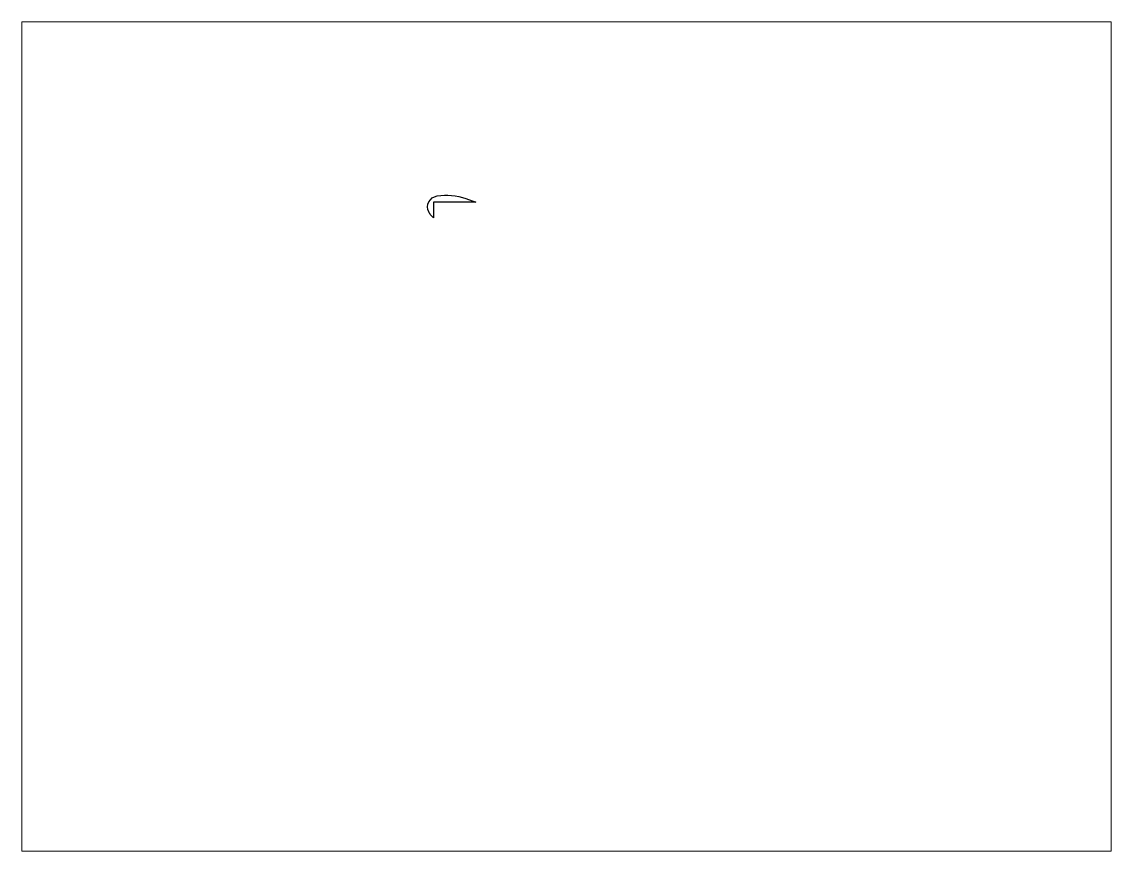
# Paper-space layout 'Layout1' of a CAD drawing. Extents: x 27 to 240, y 20 to 183.
# The model-space entities are those that its viewports show. They can reach past a viewport. Long polylines and large blocks are cut down to what shows.
import ezdxf

# ---------------------------------------------------------------- set-up
doc = ezdxf.new("R2010")
doc.units = 0
doc.header["$LTSCALE"] = 15
doc.layers.get('0').update_dxf_attribs({"linetype": 'CONTINUOUS'})

msp = doc.modelspace()

# ---------------------------------------------------------------- linework, layer by layer
msp.add_lwpolyline([(141.73, 209.87, -0.497963), (144.68, 215.53, -0.130135), (154.87, 214.59), (158.38, 213.3), (143.38, 213.3), (143.38, 207.81), (142.53, 208.71, -0.07865)], format="xyb", close=True)

psp = doc.layouts.get("Layout1")

# ---------------------------------------------------------------- viewports
at = {"layer": '0', "color": 0, "linetype": 'BYBLOCK', "ltscale": 0.05}
psp.add_viewport(center=(133.35, 101.6), size=(213.36, 162.56), view_center_point=(190.51, 130.3), view_height=293.8955, dxfattribs=at)

doc.saveas('drawing.dxf')
